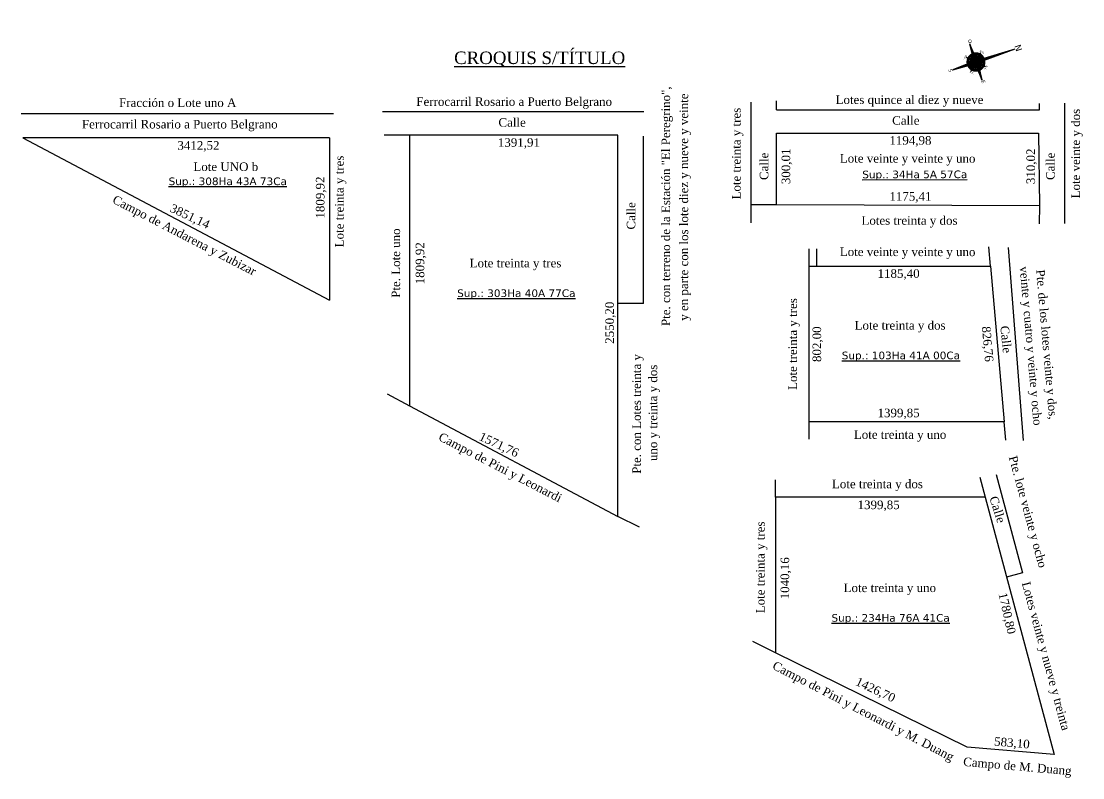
# Model space of a CAD drawing. Header units: feet. Extents: x 1554 to 7460, y 4629 to 11811.
# Drawn here: x 3348.8 to 3689.1, y 6213.2 to 6455.8 of the extents above; entities that cross this region are included whole.
import ezdxf
from ezdxf.enums import TextEntityAlignment as Align

# ---------------------------------------------------------------- set-up
doc = ezdxf.new("R2010")
doc.units = ezdxf.units.FT
doc.header["$MEASUREMENT"] = 0
doc.linetypes.add('ACAD_ISO12W100', pattern=[21, 12, -3, 0, -3, 0, -3])
doc.layers.get('0').update_dxf_attribs({"linetype": 'CONTINUOUS'})
for name, color, linetype in [('0K-UBICACION', 7, 'CONTINUOUS'), ('COTAS', 134, 'CONTINUOUS'), ('CROQUIS', 2, 'CONTINUOUS'), ('Seccion', 6, 'ACAD_ISO12W100'), ('Subdivision', 5, 'CONTINUOUS'), ('Titulo', 5, 'CONTINUOUS')]:
    doc.layers.add(name, color=color, linetype=linetype)
doc.styles.add('style1', font='verdana.ttf')
doc.styles.add('Time New Roman', font='times.ttf')
doc.styles.add('Times New Roman', font='times.ttf')

# ---------------------------------------------------------------- blocks, each defined once
blk = doc.blocks.new('A$Cc8157756')
at = {"color": 2}
for p, q in [((10.57, 8.26), (2.82, 16.69)), ((10.78, 8.5), (2.82, 16.66)), ((9.7, 10.03), (2.82, 16.66)), ((10.78, 8.5), (6.59, 12.79)), ((11.79, 9), (12.1, 10.52)), ((12.08, 9.02), (12.1, 10.52)), ((12.08, 9.02), (12.1, 10.52)), ((12.1, 10.52), (12.39, 8.99)), ((13.12, 8.68), (16.42, 11.43)), ((13.12, 8.68), (16.36, 11.39)), ((13.37, 8.47), (16.42, 11.45)), ((13.37, 8.47), (16.42, 11.45)), ((16.36, 11.39), (13.37, 8.47)), ((13.58, 8.21), (16.41, 11.44)), ((10.25, 7.5), (8.73, 7.23)), ((8.73, 7.23), (10.25, 6.9)), ((10.23, 7.21), (8.73, 7.23)), ((11.13, 7.2), (9.4, 6.11)), ((9.42, 8.31), (11.13, 7.2)), ((11.41, 7.85), (9.42, 8.31)), ((11.06, 8.72), (9.7, 10.03)), ((11, 9.86), (11.41, 7.85)), ((12.07, 8.11), (11, 9.86)), ((11.13, 7.2), (11.21, 7.55)), ((11.13, 7.2), (12.98, 7.18)), ((11.5, 7.19), (11.13, 7.2)), ((11.4, 6.54), (12.72, 7.83)), ((11.41, 7.85), (12.7, 6.53)), ((11.67, 7.58), (11.41, 7.85)), ((12.07, 8.11), (12.05, 6.26)), ((13.2, 9.82), (12.07, 8.11)), ((12.07, 7.74), (12.07, 8.11)), ((12.46, 7.58), (12.73, 7.84)), ((12.61, 7.18), (12.98, 7.18)), ((12.72, 7.83), (13.2, 9.82)), ((14.72, 8.26), (12.72, 7.83)), ((12.98, 7.18), (14.72, 8.26)), ((14.7, 6.07), (12.98, 7.18)), ((13.86, 6.88), (15.39, 7.15)), ((15.39, 7.15), (13.87, 7.47)), ((15.39, 7.15), (13.89, 7.17)), ((15.39, 7.15), (15.39, 7.15)), ((15.39, 7.15), (15.39, 7.15)), ((15.39, 7.15), (15.39, 7.15)), ((15.39, 7.15), (15.39, 7.15)), ((15.39, 7.15), (15.39, 7.15)), ((15.39, 7.15), (15.39, 7.15)), ((15.39, 7.15), (15.39, 7.15)), ((15.39, 7.15), (15.39, 7.15)), ((15.39, 7.15), (15.39, 7.15)), ((15.39, 7.15), (15.39, 7.15)), ((15.39, 7.15), (15.39, 7.15)), ((15.39, 7.15), (15.39, 7.15)), ((15.39, 7.15), (15.39, 7.15)), ((15.39, 7.15), (15.39, 7.15)), ((15.39, 7.15), (15.39, 7.15)), ((15.39, 7.15), (15.39, 7.15)), ((15.39, 7.15), (15.39, 7.15)), ((15.39, 7.15), (15.39, 7.15)), ((15.39, 7.15), (15.39, 7.15)), ((10.75, 5.91), (7.69, 2.93)), ((10.75, 5.91), (7.69, 2.93)), ((11, 5.69), (7.7, 2.94)), ((10.54, 6.16), (7.71, 2.93)), ((7.76, 2.99), (10.75, 5.91)), ((11, 5.69), (7.76, 2.99)), ((9.4, 6.11), (11.4, 6.54)), ((10.75, 5.91), (9.9, 5.08)), ((11.4, 6.54), (10.92, 4.55)), ((10.92, 4.55), (12.05, 6.26)), ((11.4, 6.54), (11.66, 6.8)), ((12.02, 3.86), (11.73, 5.38)), ((12.33, 5.37), (12.02, 3.86)), ((12.04, 5.35), (12.02, 3.86)), ((12.05, 6.63), (12.05, 6.26)), ((12.05, 6.26), (13.11, 4.52)), ((12.45, 6.79), (12.7, 6.53)), ((12.7, 6.53), (14.7, 6.07)), ((13.11, 4.52), (12.7, 6.53)), ((13.09, 5.67), (17.53, 1.59)), ((17.53, 1.59), (13.34, 5.88)), ((13.34, 5.88), (17.53, 1.59)), ((13.34, 5.88), (17.53, 1.59)), ((13.34, 5.88), (17.53, 1.59)), ((13.54, 6.11), (17.53, 1.59)), ((17.53, 1.59), (13.54, 6.11))]:
    blk.add_line(p, q, dxfattribs=at)
at = {"color": 2, "linetype": 'Continuous'}
for p, q in [((11.99, 7.25), (12.12, 7.12)), ((11.99, 7.25), (12.12, 7.12)), ((12.12, 7.12), (11.99, 7.25)), ((12.12, 7.12), (11.99, 7.25)), ((11.99, 7.12), (12.12, 7.25)), ((12.12, 7.25), (11.99, 7.12)), ((12.12, 7.25), (11.99, 7.12)), ((11.99, 7.12), (12.12, 7.25))]:
    blk.add_line(p, q, dxfattribs=at)
at = {"color": 2}
for radius in [0.925, 0.834, 0.785, 0.736, 0.736, 0.736, 0.736, 0.736, 0.686, 0.686, 0.686, 0.686, 0.686, 0.686, 0.637, 0.588]:
    blk.add_circle((12.06, 7.19), radius, dxfattribs=at)
for radius, start, end in [(2.87, 139.9966, 177.5442), (2.87, 181.156, 219.3616), (2.78, 181.611, 201.6598), (2.78, 157.3418, 177.1124), (2.78, 140.248, 156.6598), (2.41, 158.9366, 175.0726), (2.41, 183.7612, 200.0397), (2.41, 141.4313, 155.0397), (1.83, 162.7081, 196.2071), (2.87, 91.0627, 127.8705), (2.78, 111.9471, 127.5907), (1.83, 134.3035, 151.2071), (1.48, 166.5615, 192.2887), (2.41, 113.5672, 126.2731), (1.83, 117.3999, 134.3035), (1.48, 134.3035, 147.2887), (1.48, 121.3183, 134.3035), (2.78, 91.4946, 111.2651), (0.925, 134.3035, 224.3035), (2.41, 93.5343, 109.6703), (0.925, 44.3035, 134.3035), (0.555, 134.3035, 224.3035), (1.83, 72.3999, 105.8989), (0.555, 44.3035, 134.3035), (1.48, 76.3183, 102.0454), (2.87, 44.3035, 89.3035), (2.78, 66.9471, 86.9959), (2.41, 68.5672, 84.8457), (0.555, 314.3035, 44.3035), (0.925, 314.3035, 44.3035), (1.48, 44.3035, 57.0454), (1.83, 44.3035, 60.8989), (2.41, 51.0848, 64.6703), (1.83, 44.3035, 54.6698), (1.48, 31.5615, 44.3035), (2.78, 49.5674, 66.2651), (1.83, 27.7081, 44.3035), (1.48, 346.5615, 12.2887), (1.83, 342.7081, 16.2071), (2.41, 23.9366, 37.5221), (2.78, 22.3418, 39.0396), (2.87, 319.4595, 357.5442), (2.87, 1.156, 39.3616), (2.41, 338.9366, 355.0726), (2.41, 3.7612, 20.0397), (2.78, 337.3418, 357.1124), (2.78, 1.611, 21.6598), (2.78, 202.3418, 219.0396), (2.41, 203.9366, 217.5221), (2.87, 229.2453, 267.4509), (2.78, 229.5674, 246.2651), (1.83, 207.7081, 224.3035), (2.41, 231.0848, 244.6703), (1.83, 224.3035, 234.6698), (1.83, 224.3035, 240.8989), (1.48, 211.5615, 224.3035), (2.78, 246.9471, 266.9959), (1.48, 224.3035, 237.0454), (2.41, 248.5672, 264.8457), (0.925, 224.3035, 314.3035), (1.83, 252.3999, 285.8989), (0.555, 224.3035, 314.3035), (1.48, 256.3183, 283.4163), (2.87, 271.0627, 308.9342), (2.78, 271.4946, 291.2651), (2.41, 273.5343, 289.6703), (1.48, 300.0136, 314.3035), (1.83, 297.3999, 314.3035), (2.41, 293.5672, 307.2865), (1.48, 314.3035, 327.2887), (2.78, 291.9471, 308.6456), (1.83, 314.3035, 331.2071), (1.83, 314.3035, 324.1148), (2.41, 321.0409, 335.0397), (2.78, 319.7365, 336.6598)]:
    blk.add_arc((12.06, 7.19), radius, start, end, dxfattribs=at)
for points in [[(10.57, 8.26), (10.78, 8.5), (2.82, 16.66)], [(12.08, 9.02), (12.1, 10.52), (12.39, 8.99), (12.1, 10.52)], [(13.12, 8.68), (16.36, 11.39), (13.37, 8.47), (16.36, 11.39)], [(10.25, 6.9), (8.73, 7.23), (10.23, 7.21), (8.73, 7.23)], [(11.4, 6.54), (11.13, 7.2), (9.4, 6.11)], [(11.13, 7.2), (11.41, 7.85), (9.42, 8.31)], [(11.41, 7.85), (12.07, 8.11), (11, 9.86)], [(12.07, 8.11), (12.72, 7.83), (13.2, 9.82)], [(12.98, 7.18), (12.7, 6.53), (14.7, 6.07)], [(12.72, 7.83), (12.98, 7.18), (14.72, 8.26)], [(13.87, 7.47), (13.89, 7.17), (15.39, 7.15)], [(11, 5.69), (10.75, 5.91), (7.76, 2.99)], [(12.05, 6.26), (11.4, 6.54), (10.92, 4.55)], [(11.73, 5.38), (12.02, 3.86), (12.04, 5.35), (12.02, 3.86)], [(12.7, 6.53), (12.05, 6.26), (13.11, 4.52)], [(13.54, 6.11), (17.5, 1.58), (13.34, 5.88), (17.5, 1.58)], [(17.53, 1.59), (13.34, 5.88), (17.53, 1.59), (17.5, 1.58)]]:
    blk.add_solid(points, dxfattribs=at)
at = {"color": 2, "style": 'style1'}
for s, height, rotation, p in [('N', 2.03, 44.3035, (2.04, 16.04)), ('N.E.', 0.58, 359.3035, (11.59, 10.6)), ('E', 1.16, 44.3035, (16.76, 11.32)), ('N.O.', 0.58, 89.3035, (8.61, 6.74)), ('S.E.', 0.58, 89.3035, (15.98, 6.73)), ('S.O.', 0.58, 359.3035, (11.44, 3.18)), ('O', 1.16, 44.3035, (6.85, 1.72)), ('S', 1.16, 44.3035, (18.12, 0.26))]:
    blk.add_text(s, height=height, rotation=rotation, dxfattribs=at).set_placement(p)

msp = doc.modelspace()

# ---------------------------------------------------------------- linework, layer by layer
at = {"layer": '0K-UBICACION', "color": 2}
for p, q in [((3601.343, 6377.293), (3601.343, 6382.853)), ((3603.793, 6377.293), (3603.793, 6382.853)), ((3659.543, 6377.293), (3658.982, 6383.463)), ((3601.343, 6321.733), (3601.343, 6327.293)), ((3590.621, 6303.17), (3590.621, 6308.73)), ((3590.621, 6253.242), (3583.329, 6256.828))]:
    msp.add_line(p, q, dxfattribs=at)
at = {"layer": '0K-UBICACION', "color": 5}
for p, q in [((3601.343, 6377.293), (3659.543, 6377.293)), ((3601.343, 6327.293), (3601.343, 6377.293)), ((3659.543, 6377.293), (3663.954, 6327.293)), ((3663.954, 6327.293), (3601.343, 6327.293))]:
    msp.add_line(p, q, dxfattribs=at)
at = {"layer": 'Subdivision'}
msp.add_line((3540.092, 6419.317), (3473.286, 6419.317), dxfattribs=at)
at = {"layer": 'Subdivision', "color": 2}
msp.add_line((3669.813, 6278.877), (3664.693, 6277.505), dxfattribs=at)
at = {"layer": 'Titulo', "color": 2}
for p, q in [((3582.737, 6391.178, 319.525), (3582.737, 6429.813, 319.525)), ((3590.864, 6427.445, 319.525), (3590.864, 6430.267, 319.525)), ((3675.272, 6427.445, 319.525), (3675.272, 6429.438, 319.525)), ((3683.397, 6390.912, 319.525), (3683.397, 6429.547, 319.525)), ((3348.761, 6426.176), (3448.869, 6426.176)), ((3464.639, 6426.829), (3548.371, 6426.829)), ((3590.864, 6427.445, 319.525), (3675.272, 6427.445, 319.525)), ((3473.286, 6419.317), (3465.16, 6419.317)), ((3548.218, 6365.252), (3548.218, 6418.955)), ((3590.864, 6396.893, 319.525), (3582.737, 6396.893, 319.525)), ((3675.272, 6390.803, 319.525), (3675.291, 6396.627, 319.525)), ((3670.144, 6321.348), (3665.278, 6383.251)), ((3548.218, 6365.252), (3540.092, 6365.252)), ((3466.078, 6336.264), (3473.286, 6332.441)), ((3664.457, 6321.434), (3663.954, 6327.293)), ((3661.345, 6310.468), (3669.813, 6278.877)), ((3656.108, 6309.535), (3657.814, 6303.17)), ((3547.025, 6293.493), (3540.092, 6296.907))]:
    msp.add_line(p, q, dxfattribs=at)
at = {"layer": 'Titulo'}
for p, q in [((3540.092, 6419.317), (3473.286, 6419.317)), ((3473.286, 6419.317), (3473.286, 6332.441)), ((3540.092, 6296.907), (3540.092, 6419.317)), ((3590.864, 6396.893, 319.525), (3590.864, 6419.933, 319.525)), ((3590.864, 6419.933, 319.525), (3674.959, 6419.933, 319.525)), ((3674.959, 6419.933, 319.525), (3675.27, 6396.627, 319.525)), ((3447.581, 6418.425), (3349.301, 6418.425)), ((3349.301, 6418.425), (3447.581, 6366.299)), ((3447.581, 6418.425), (3447.581, 6366.299)), ((3675.27, 6396.627, 319.525), (3590.864, 6396.893, 319.525)), ((3473.286, 6332.441), (3540.092, 6296.907)), ((3657.814, 6303.17), (3590.621, 6303.17)), ((3590.621, 6303.17), (3590.621, 6253.242)), ((3657.814, 6303.17), (3679.945, 6220.606)), ((3652.057, 6222.988), (3590.621, 6253.242)), ((3679.945, 6220.606), (3652.057, 6222.988))]:
    msp.add_line(p, q, dxfattribs=at)

# ---------------------------------------------------------------- block references
at = {"layer": 'Seccion', "rotation": 244.2572031879857}
msp.add_blockref('A$Cc8157756', (3653.613, 6456.715), dxfattribs=at)

# ---------------------------------------------------------------- texts
at = {"layer": 'COTAS', "color": 2, "style": 'Time New Roman'}
for s, rotation, p in [('Pte. con terreno de la Estación "El Peregrino",', 90, (3555.426, 6396.474)), ('y en parte con los lote diez y nueve y veinte', 90, (3561.214, 6396.199)), ('Lote treinta y tres', 90, (3578.034, 6413.35)), ('Lote veinte y dos', 90, (3686.826, 6413.35)), ('Lote treinta y tres', 90, (3450.754, 6397.999)), ('Calle', 90, (3586.916, 6409.269)), ('300,01', 90, (3593.934, 6409.267)), ('Lote veinte y veinte y uno', 359.94472, (3632.953, 6411.817)), ('310,02', 90, (3672.431, 6409.267)), ('Calle', 90, (3678.718, 6409.269)), ('1809,92', 90, (3444.603, 6399.265)), ('Campo de Andarena y Zubizar', 332.5958, (3401.118, 6387.146)), ('3851,14', 334.85178, (3402.861, 6393.256)), ('Calle', 90, (3544.27, 6393.383, -319.525)), ('Pte. Lote uno', 90, (3468.855, 6378.221)), ('1809,92', 90, (3476.599, 6378.18)), ('Lote veinte y veinte y uno', 359.94472, (3632.953, 6381.855)), ('veinte y cuatro y veinte y ocho', 274.98798, (3672.478, 6351.695)), ('Pte. de los lotes veinte y dos,', 274.98798, (3677.608, 6352.143)), ('2550,20', 90, (3537.408, 6359.099, -319.525)), ('Lote treinta y tres', 90, (3596.109, 6352.261)), ('802,00', 90, (3603.852, 6352.22)), ('826,76', 275.27995, (3658.636, 6352.279)), ('Calle', 275.75836, (3664.479, 6353.771)), ('Pte. con Lotes treinta y ', 90, (3546.056, 6330.368)), ('uno y treinta y dos', 90, (3551.282, 6330.194)), ('Campo de Pini y Leonardi', 332.5958, (3502.369, 6312.747)), ('1571,76', 334.85178, (3501.948, 6320.015)), ('Pte. lote veinte y ocho', 285.24438, (3671.537, 6298.491)), ('Calle', 287.75288, (3661.785, 6299.2)), ('Lote treinta y tres', 90, (3585.73, 6280.628)), ('1040,16', 90, (3593.598, 6277.138)), ('Lotes veinte y nueve y treinta', 285.24438, (3677.341, 6252.21)), ('1780,80', 282.70438, (3664.894, 6265.906)), ('Campo de Pini y Leonardi y M. Duang', 332.5958, (3618.76, 6234.539)), ('1426,70', 334.85178, (3622.672, 6241.396)), ('583,10', 355.08128, (3666.403, 6224.378)), ('Campo de M. Duang', 355.04789, (3668.158, 6216.86))]:
    msp.add_text(s, height=2.75, rotation=rotation, dxfattribs=at).set_placement(p, align=Align.MIDDLE_CENTER)
for s, p in [('Fracción o Lote uno A', (3398.938, 6429.687, -319.525)), ('Ferrocarril Rosario a Puerto Belgrano ', (3507.33, 6430.032, -319.525)), ('Lotes quince al diez y nueve', (3633.553, 6430.648)), ('Ferrocarril Rosario a Puerto Belgrano ', (3400.114, 6422.786, -319.525)), ('Calle', (3506.153, 6423.359, -319.525)), ('Calle', (3632.376, 6423.976)), ('1194,98', (3633.85, 6417.589)), ('3412,52', (3405.574, 6415.986)), ('1391,91', (3508.321, 6416.908)), ('Lote UNO b', (3414.344, 6409.15)), ('1175,41', (3633.85, 6399.631)), ('Lotes treinta y dos', (3633.553, 6391.902)), ('Lote treinta y tres', (3507.235, 6378.234)), ('1185,40', (3630.056, 6374.882)), ('Lote treinta y dos', (3630.536, 6358.276)), ('1399,85', (3630.056, 6330.173)), ('Lote treinta y uno', (3630.536, 6323.239)), ('Lote treinta y dos', (3623.271, 6307.397)), ('1399,85', (3623.658, 6300.691)), ('Lote treinta y uno', (3627.242, 6274.088))]:
    msp.add_text(s, height=2.75, dxfattribs=at).set_placement(p, align=Align.MIDDLE_CENTER)
at = {"layer": 'COTAS', "color": 3, "style": 'style1'}
for s, p in [('%%USup.: 308Ha 43A 73Ca', (3414.977, 6404.471)), ('%%USup.: 303Ha 40A 77Ca', (3507.497, 6368.582)), ('%%USup.: 103Ha 41A 00Ca', (3630.798, 6348.624)), ('%%USup.: 234Ha 76A 41Ca', (3627.504, 6264.436))]:
    msp.add_text(s, height=2.44171, dxfattribs=at).set_placement(p, align=Align.MIDDLE_CENTER)
msp.add_text('%%USup.: 34Ha 5A 57Ca', height=2.44171, rotation=0.08284, dxfattribs=at).set_placement((3635.248, 6406.686), align=Align.MIDDLE_CENTER)
at = {"layer": 'CROQUIS', "style": 'Times New Roman'}
msp.add_text('%%UCROQUIS S/TÍTULO', height=4, dxfattribs=at).set_placement((3514.981, 6442.086), align=Align.CENTER)

doc.saveas('drawing.dxf')
